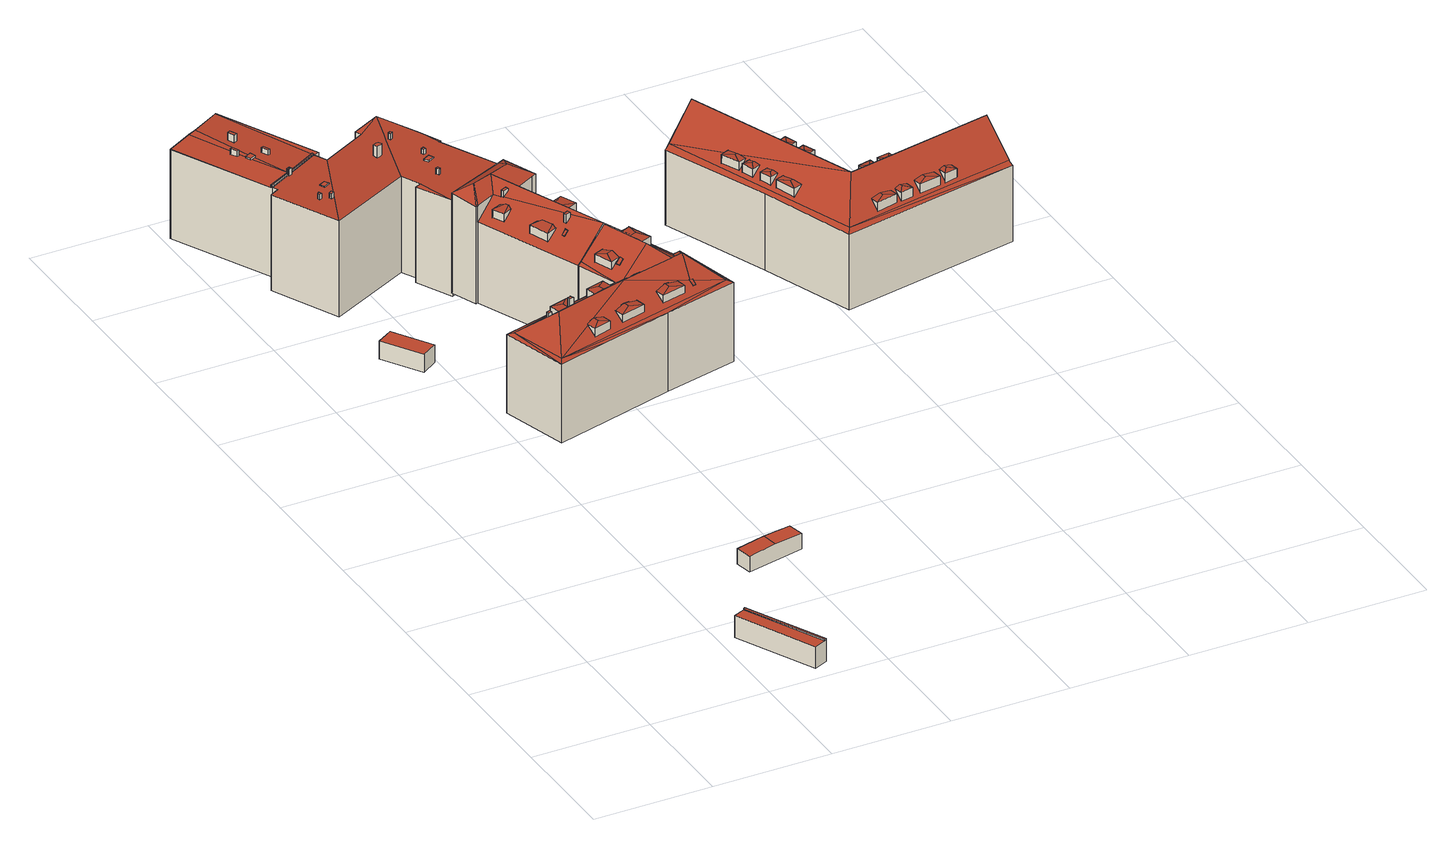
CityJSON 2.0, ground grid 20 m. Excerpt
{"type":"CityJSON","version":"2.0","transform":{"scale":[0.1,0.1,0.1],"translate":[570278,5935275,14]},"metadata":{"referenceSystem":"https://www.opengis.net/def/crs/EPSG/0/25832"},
"CityObjects":{
"building1":{"type":"Building","attributes":{"Grundfläche 2D":"37.932837","Grundhöhe NN":"16.404"},"geometry":[{"type":"Solid","lod":"3","boundaries":[[[[0,1,2,3,4]],[[5,6,7,8]],[[9,10,8,2,1,0]],[[3,2,8,7]],[[7,11,4,3]],[[11,9,0,4]],[[6,5,12,13]],[[11,7,6,13,14]],[[9,11,14,15]],[[5,8,10,9,15,16,17,12]],[[16,15,14,13,12,17]]]],"semantics":{"surfaces":[{"type":"RoofSurface"},{"type":"WallSurface"},{"type":"GroundSurface"}],"values":[[0,0,1,1,1,1,1,1,1,1,2]]}}]},
"building2":{"type":"Building","attributes":{"Grundfläche 2D":"28.542547","Grundhöhe NN":"16.047"},"geometry":[{"type":"Solid","lod":"3","boundaries":[[[[18,19,20,21]],[[22,19,18,23]],[[21,20,24,25]],[[23,18,21,25,26]],[[22,23,26,27]],[[24,20,19,22,27]],[[25,24,27,26]]]],"semantics":{"surfaces":[{"type":"RoofSurface"},{"type":"WallSurface"},{"type":"GroundSurface"}],"values":[[0,0,1,1,1,1,2]]}}]},
"building3":{"type":"Building","attributes":{"Grundfläche 2D":"24.076820","Grundhöhe NN":"16.125"},"geometry":[{"type":"Solid","lod":"3","boundaries":[[[[28,29,30,31]],[[32,33,31,30]],[[33,34,28,31]],[[34,35,29,28]],[[35,32,30,29]],[[35,34,33,32]]]],"semantics":{"surfaces":[{"type":"RoofSurface"},{"type":"WallSurface"},{"type":"GroundSurface"}],"values":[[0,1,1,1,1,2]]}}]},
"building4":{"type":"Building","attributes":{"Grundfläche 2D":"215.357856","Grundhöhe NN":"15.960"},"children":["building4-1","building4-2","building4-3","building4-4","building4-5","building4-6"],"geometry":[{"type":"Solid","lod":"3","boundaries":[[[[36,37,38,39,40,41,42]],[[43,38,39,38,37,36,42,44]],[[45,39,38,43,44,46,47,48]],[[49,47,46]],[[41,40,50,51,52]],[[42,41,53,54]],[[55,46,44,42,54,56]],[[49,46,55,57]],[[41,52,58,53]],[[48,47,49,57,59]],[[40,39,45,48,59,60]],[[50,40,60,61]],[[51,50,61,62]],[[52,51,62,58]],[[55,56,54,53,58,62,61,60,59,57]]]],"semantics":{"surfaces":[{"type":"RoofSurface"},{"type":"WallSurface"},{"type":"GroundSurface"}],"values":[[0,0,0,0,0,1,1,1,1,1,1,1,1,1,2]]}}]},
"building4-1":{"type":"BuildingInstallation","parents":["building4"],"geometry":[{"type":"MultiSurface","lod":"3","boundaries":[[[63,64,65,66]],[[65,64,67,68]],[[69,66,65,68,70]],[[71,63,66,69,72]],[[64,63,71,45,39,67]]],"semantics":{"surfaces":[{"type":"RoofSurface"},{"type":"WallSurface"}],"values":[0,1,1,1,1]}}]},
"building4-2":{"type":"BuildingInstallation","parents":["building4"],"geometry":[{"type":"MultiSurface","lod":"3","boundaries":[[[73,74,75,76]],[[76,75,77,78]],[[73,76,78,79]],[[74,73,79,80]],[[75,74,80,77]]],"semantics":{"surfaces":[{"type":"RoofSurface"},{"type":"WallSurface"}],"values":[0,1,1,1,1]}}]},
"building4-3":{"type":"BuildingInstallation","parents":["building4"],"geometry":[{"type":"MultiSurface","lod":"3","boundaries":[[[81,82,83,84]],[[84,83,85,86]],[[81,84,86,87]],[[82,81,87,88]],[[83,82,88,85]]],"semantics":{"surfaces":[{"type":"RoofSurface"},{"type":"WallSurface"}],"values":[0,1,1,1,1]}}]},
"building4-4":{"type":"BuildingInstallation","parents":["building4"],"geometry":[{"type":"MultiSurface","lod":"3","boundaries":[[[67,89,90,91,68]],[[70,68,69]],[[71,72,69]],[[69,92,93,71]],[[45,71,93,48]],[[40,94,90,89]],[[68,91,90,94,95,38]],[[69,68,38,96]],[[96,47,92,69]],[[47,48,93,92]],[[67,39,40,89]]],"semantics":{"surfaces":[{"type":"RoofSurface"},{"type":"WallSurface"}],"values":[0,0,0,0,1,1,1,1,1,1,1]}}]},
"building4-5":{"type":"BuildingInstallation","parents":["building4"],"geometry":[{"type":"MultiSurface","lod":"3","boundaries":[[[97,98,99,100,101]],[[97,102,36,103,104,99,98]],[[104,105,100,99]],[[43,37,106,101,100,105]],[[106,102,97,101]]],"semantics":{"surfaces":[{"type":"RoofSurface"},{"type":"WallSurface"}],"values":[0,1,1,1,1]}}]},
"building4-6":{"type":"BuildingInstallation","parents":["building4"],"geometry":[{"type":"MultiSurface","lod":"3","boundaries":[[[107,108,109,110]],[[110,109,111,112]],[[107,110,112,113]],[[108,107,113,114]],[[109,108,114,111]]],"semantics":{"surfaces":[{"type":"RoofSurface"},{"type":"WallSurface"}],"values":[0,1,1,1,1]}}]},
"building5":{"type":"Building","attributes":{"Grundfläche 2D":"453.546786","Grundhöhe NN":"14.839"},"children":["building5-1","building5-2","building5-3","building5-4","building5-5","building5-6","building5-7","building5-8","building5-9"],"geometry":[{"type":"Solid","lod":"3","boundaries":[[[[115,116,117,118,119,120,121]],[[117,122,118]],[[123,124,119]],[[120,119,124,125,126]],[[48,127,128,126,125,50,40,39,45]],[[129,115,121]],[[130,131,132,133,134,135,136,137,138]],[[117,116,139,140]],[[117,140,141,136,122]],[[119,118,122,136,135]],[[119,135,142,143,123]],[[124,123,143,144]],[[125,124,144,145]],[[146,40,50,125,145,147]],[[48,45,39,40,146,148]],[[127,48,148,149]],[[128,127,149,150]],[[126,128,150,151]],[[120,126,151,152]],[[121,120,152,153]],[[115,129,154,155]],[[129,121,153,154]],[[116,115,155,139]],[[137,136,141,156]],[[138,137,156,157]],[[130,138,157,158]],[[131,130,158,159]],[[132,131,159,160]],[[161,134,133,132,160,162]],[[135,134,161,142]],[[144,143,142,161,162,160,159,158,157,156,141,140,139,155,154,153,152,151,150,149,148,146,147,145]]]],"semantics":{"surfaces":[{"type":"RoofSurface"},{"type":"WallSurface"},{"type":"GroundSurface"}],"values":[[0,0,0,0,0,0,0,1,1,1,1,1,1,1,1,1,1,1,1,1,1,1,1,1,1,1,1,1,1,1,2]]}}]},
"building5-1":{"type":"BuildingInstallation","parents":["building5"],"geometry":[{"type":"MultiSurface","lod":"3","boundaries":[[[163,164,165,166]],[[166,165,167,168]],[[163,166,168,169]],[[164,163,169,170]],[[165,164,170,167]]],"semantics":{"surfaces":[{"type":"RoofSurface"},{"type":"WallSurface"}],"values":[0,1,1,1,1]}}]},
"building5-2":{"type":"BuildingInstallation","parents":["building5"],"geometry":[{"type":"MultiSurface","lod":"3","boundaries":[[[171,172,173,174,175,176,177]],[[178,179,175,174,173,180]],[[176,175,179,181]],[[181,182,177,176]],[[182,183,171,177]],[[183,184,172,171]],[[184,180,173,172]]],"semantics":{"surfaces":[{"type":"RoofSurface"},{"type":"WallSurface"}],"values":[0,1,1,1,1,1,1]}}]},
"building5-3":{"type":"BuildingInstallation","parents":["building5"],"geometry":[{"type":"MultiSurface","lod":"3","boundaries":[[[63,185,186,64]],[[39,45,63,64]],[[45,187,185,63]],[[186,185,187,188]],[[188,39,64,186]]],"semantics":{"surfaces":[{"type":"RoofSurface"},{"type":"WallSurface"}],"values":[0,1,1,1,1]}}]},
"building5-4":{"type":"BuildingInstallation","parents":["building5"],"geometry":[{"type":"MultiSurface","lod":"3","boundaries":[[[189,190,191,192]],[[192,191,193,194]],[[189,192,194,195]],[[190,189,195,196]],[[191,190,196,193]]],"semantics":{"surfaces":[{"type":"RoofSurface"},{"type":"WallSurface"}],"values":[0,1,1,1,1]}}]},
"building5-5":{"type":"BuildingInstallation","parents":["building5"],"geometry":[{"type":"MultiSurface","lod":"3","boundaries":[[[197,198,199,200]],[[200,199,201,202]],[[197,200,202,203]],[[198,197,203,204]],[[199,198,204,201]]],"semantics":{"surfaces":[{"type":"RoofSurface"},{"type":"WallSurface"}],"values":[0,1,1,1,1]}}]},
"building5-6":{"type":"BuildingInstallation","parents":["building5"],"geometry":[{"type":"MultiSurface","lod":"3","boundaries":[[[205,206,207,208]],[[208,207,209,210]],[[205,208,210,211]],[[206,205,211,212]],[[207,206,212,209]]],"semantics":{"surfaces":[{"type":"RoofSurface"},{"type":"WallSurface"}],"values":[0,1,1,1,1]}}]},
"building5-7":{"type":"BuildingInstallation","parents":["building5"],"geometry":[{"type":"MultiSurface","lod":"3","boundaries":[[[213,214,215,216]],[[216,215,217,218]],[[213,216,218,219]],[[214,213,219,220]],[[215,214,220,217]]],"semantics":{"surfaces":[{"type":"RoofSurface"},{"type":"WallSurface"}],"values":[0,1,1,1,1]}}]},
"building5-8":{"type":"BuildingInstallation","parents":["building5"],"geometry":[{"type":"MultiSurface","lod":"3","boundaries":[[[221,222,223,224]],[[224,223,225,226]],[[221,224,226,227]],[[222,221,227,228]],[[223,222,228,225]]],"semantics":{"surfaces":[{"type":"RoofSurface"},{"type":"WallSurface"}],"values":[0,1,1,1,1]}}]},
"building5-9":{"type":"BuildingInstallation","parents":["building5"],"geometry":[{"type":"MultiSurface","lod":"3","boundaries":[[[229,230,231,232]],[[233,234,232,231]],[[234,235,229,232]],[[230,229,235,236]],[[231,230,236,233]]],"semantics":{"surfaces":[{"type":"RoofSurface"},{"type":"WallSurface"}],"values":[0,1,1,1,1]}}]},
"building6":{"type":"Building","attributes":{"Grundfläche 2D":"502.855404","Grundhöhe NN":"15.782"},"children":["building6-1","building6-2","building6-3","building6-4","building6-5","building6-6","building6-7","building6-8","building6-9","building6-10","building6-11","building6-12","building6-13","building6-14"],"geometry":[{"type":"Solid","lod":"3","boundaries":[[[[237,238,239,240,241]],[[239,238,242]],[[243,242,238,237,244]],[[245,246,247]],[[245,248,249,250],[251,243,244,237,241,252,253]],[[245,250,246]],[[254,249,248,255,256]],[[257,258,256,255]],[[259,254,256]],[[260,261,259]],[[261,254,259]],[[262,261,260]],[[263,264,262]],[[264,261,262]],[[265,264,263]],[[266,267,265]],[[265,267,264]],[[268,269,266]],[[266,269,267]],[[246,250,269,268]],[[249,254,270]],[[270,250,249]],[[270,271,272,273]],[[273,272,274,267]],[[273,269,250,270]],[[275,271,270,254,276]],[[267,269,273]],[[277,278,271,279,264]],[[280,281,282,283,261,279,271]],[[272,271,278,277,264,267,274]],[[282,281,280,271,275,276,254,261,283]],[[279,261,264]],[[241,240,239,253,252]],[[243,251,242]],[[239,242,251,253]],[[284,285,258,257,255,248,245,247,286,287]],[[256,258,285,288]],[[259,256,288,289]],[[260,259,289,290]],[[262,260,290,291]],[[292,265,263,262,291,293]],[[266,265,292,294]],[[268,266,294,295]],[[246,268,295,296]],[[247,246,296,286]],[[284,287,286,296,295,294,292,293,291,290,289,288,285]]]],"semantics":{"surfaces":[{"type":"RoofSurface"},{"type":"WallSurface"},{"type":"GroundSurface"}],"values":[[0,0,0,0,0,0,0,0,0,0,0,0,0,0,0,0,0,0,0,0,0,0,0,0,0,0,0,0,0,0,0,0,1,1,1,1,1,1,1,1,1,1,1,1,1,2]]}}]},
"building6-1":{"type":"BuildingInstallation","parents":["building6"],"geometry":[{"type":"MultiSurface","lod":"3","boundaries":[[[297,298,299,300]],[[300,299,301,302]],[[297,300,302,303]],[[298,297,303,304]],[[299,298,304,301]]],"semantics":{"surfaces":[{"type":"RoofSurface"},{"type":"WallSurface"}],"values":[0,1,1,1,1]}}]},
"building6-2":{"type":"BuildingInstallation","parents":["building6"],"geometry":[{"type":"MultiSurface","lod":"3","boundaries":[[[305,306,307,308,309,310,311]],[[311,310,312]],[[312,310,309,313,314]],[[315,307,306,305,311,316]],[[312,314,317]],[[317,316,311,312]]],"semantics":{"surfaces":[{"type":"RoofSurface"},{"type":"WallSurface"}],"values":[0,0,0,1,1,1]}}]},
"building6-3":{"type":"BuildingInstallation","parents":["building6"],"geometry":[{"type":"MultiSurface","lod":"3","boundaries":[[[318,319,320,321]],[[322,318,321,323]],[[324,323,321,320,325,276]],[[322,323,324,326]],[[327,319,318,322,326,275]],[[320,319,327,325]]],"semantics":{"surfaces":[{"type":"RoofSurface"},{"type":"WallSurface"}],"values":[0,0,1,1,1,1]}}]},
"building6-4":{"type":"BuildingInstallation","parents":["building6"],"geometry":[{"type":"MultiSurface","lod":"3","boundaries":[[[328,329,330,331,332]],[[333,332,331,330,334,335]],[[328,332,333,336]],[[329,328,336,337]],[[330,329,337,334]]],"semantics":{"surfaces":[{"type":"RoofSurface"},{"type":"WallSurface"}],"values":[0,1,1,1,1]}}]},
"building6-5":{"type":"BuildingInstallation","parents":["building6"],"geometry":[{"type":"MultiSurface","lod":"3","boundaries":[[[338,339,340]],[[339,341,280,342,343,340]],[[344,345,346,341,339,338]],[[347,348,338,340]],[[345,344,338,348,281]],[[340,343,347]]],"semantics":{"surfaces":[{"type":"RoofSurface"},{"type":"WallSurface"}],"values":[0,0,0,1,1,1]}}]},
"building6-6":{"type":"BuildingInstallation","parents":["building6"],"geometry":[{"type":"MultiSurface","lod":"3","boundaries":[[[349,350,351,352]],[[352,351,353,354]],[[349,352,354,355]],[[350,349,355,356]],[[351,350,356,353]]],"semantics":{"surfaces":[{"type":"RoofSurface"},{"type":"WallSurface"}],"values":[0,1,1,1,1]}}]},
"building6-7":{"type":"BuildingInstallation","parents":["building6"],"geometry":[{"type":"MultiSurface","lod":"3","boundaries":[[[357,358,359,360,361]],[[357,362,358]],[[362,357,361,363,274,364]],[[364,272,358,362]],[[359,358,272,365]],[[365,366,360,359]],[[366,363,361,360]]],"semantics":{"surfaces":[{"type":"RoofSurface"},{"type":"WallSurface"}],"values":[0,0,1,1,1,1,1]}}]},
"building6-8":{"type":"BuildingInstallation","parents":["building6"],"geometry":[{"type":"MultiSurface","lod":"3","boundaries":[[[367,368,369,370]],[[371,372,368,367,373,374]],[[375,370,369,368,372,376,377]],[[378,379,367,370]],[[373,367,379]],[[376,372,371]],[[377,378,370,375]]],"semantics":{"surfaces":[{"type":"RoofSurface"},{"type":"WallSurface"}],"values":[0,0,0,1,1,1,1]}}]},
"building6-9":{"type":"BuildingInstallation","parents":["building6"],"geometry":[{"type":"MultiSurface","lod":"3","boundaries":[[[380,381,382,383]],[[380,383,384]],[[382,381,385,386]],[[387,384,383,382,386,282]],[[380,384,387,283]],[[381,380,283,385]]],"semantics":{"surfaces":[{"type":"RoofSurface"},{"type":"WallSurface"}],"values":[0,0,1,1,1,1]}}]},
"building6-10":{"type":"BuildingInstallation","parents":["building6"],"geometry":[{"type":"MultiSurface","lod":"3","boundaries":[[[388,389,390]],[[389,391,392,393,394,390]],[[395,391,389,388,396,397]],[[398,399,388,390]],[[396,388,399]],[[392,391,395]],[[390,394,398]]],"semantics":{"surfaces":[{"type":"RoofSurface"},{"type":"WallSurface"}],"values":[0,0,0,1,1,1,1]}}]},
"building6-11":{"type":"BuildingInstallation","parents":["building6"],"geometry":[{"type":"MultiSurface","lod":"3","boundaries":[[[400,401,402]],[[401,403,404,405,406,402]],[[407,403,401,400,408,409,410]],[[411,412,400,402]],[[408,400,412]],[[404,403,407]],[[402,406,411]]],"semantics":{"surfaces":[{"type":"RoofSurface"},{"type":"WallSurface"}],"values":[0,0,0,1,1,1,1]}}]},
"building6-12":{"type":"BuildingInstallation","parents":["building6"],"geometry":[{"type":"MultiSurface","lod":"3","boundaries":[[[413,414,415,416]],[[414,413,417,418]],[[416,415,419,420]],[[413,416,420,417]],[[415,414,418,419]]],"semantics":{"surfaces":[{"type":"RoofSurface"},{"type":"WallSurface"}],"values":[0,1,1,1,1]}}]},
"building6-13":{"type":"BuildingInstallation","parents":["building6"],"geometry":[{"type":"MultiSurface","lod":"3","boundaries":[[[421,422,423,424,425,426]],[[424,423,427]],[[423,422,428,429,430,431,427]],[[425,424,432]],[[429,428,422,421,278]],[[430,277,433,427,431]],[[433,432,424,427]]],"semantics":{"surfaces":[{"type":"RoofSurface"},{"type":"WallSurface"}],"values":[0,0,0,1,1,1,1]}}]},
"building6-14":{"type":"BuildingInstallation","parents":["building6"],"geometry":[{"type":"MultiSurface","lod":"3","boundaries":[[[434,435,436,437,438,439,440]],[[441,434,440,439,442,443]],[[444,436,435,434,441,445]],[[438,437,446,447]],[[439,438,447,442]],[[446,437,436,444]]],"semantics":{"surfaces":[{"type":"RoofSurface"},{"type":"WallSurface"}],"values":[0,1,1,1,1,1]}}]},
"building7":{"type":"Building","attributes":{"Grundfläche 2D":"294.553369","Grundhöhe NN":"15.449"},"children":["building7-1","building7-2","building7-3","building7-4","building7-5","building7-6"],"geometry":[{"type":"Solid","lod":"3","boundaries":[[[[448,449,450]],[[450,449,451]],[[448,452,453,454,449]],[[455,454,453]],[[455,456,454]],[[457,458,258,459,460,461,462,463]],[[464,461,247,465,466]],[[461,464,457,463,462]],[[449,464,466,467,451]],[[457,464,454,456]],[[449,454,464]],[[465,467,466]],[[457,456,458]],[[453,452,448,450,468,469]],[[455,453,469,470]],[[458,456,455,470,471]],[[258,458,471,472]],[[473,474,247,461,460,459,258,472,475]],[[465,247,474,476]],[[467,465,476,477,451]],[[450,451,477,468]],[[468,477,476,474,473,475,472,471,470,469]]]],"semantics":{"surfaces":[{"type":"RoofSurface"},{"type":"WallSurface"},{"type":"GroundSurface"}],"values":[[0,0,0,0,0,0,0,0,0,0,0,1,1,1,1,1,1,1,1,1,1,2]]}}]},
"building7-1":{"type":"BuildingInstallation","parents":["building7"],"geometry":[{"type":"MultiSurface","lod":"3","boundaries":[[[478,479,480,481]],[[478,481,463,482]],[[483,479,478,482,462]],[[480,479,483,484]],[[481,480,484,463]]],"semantics":{"surfaces":[{"type":"RoofSurface"},{"type":"WallSurface"}],"values":[0,1,1,1,1]}}]},
"building7-2":{"type":"BuildingInstallation","parents":["building7"],"geometry":[{"type":"MultiSurface","lod":"3","boundaries":[[[485,486,487]],[[488,487,486,489]],[[489,490,488]],[[491,485,487]],[[492,488,490]],[[492,491,487,488]]],"semantics":{"surfaces":[{"type":"RoofSurface"},{"type":"WallSurface"}],"values":[0,0,0,1,1,1]}}]},
"building7-3":{"type":"BuildingInstallation","parents":["building7"],"geometry":[{"type":"MultiSurface","lod":"3","boundaries":[[[493,494,495,496]],[[496,495,497,498]],[[493,496,498,499]],[[494,493,499,500]],[[495,494,500,497]]],"semantics":{"surfaces":[{"type":"RoofSurface"},{"type":"WallSurface"}],"values":[0,1,1,1,1]}}]},
"building7-4":{"type":"BuildingInstallation","parents":["building7"],"geometry":[{"type":"MultiSurface","lod":"3","boundaries":[[[501,502,503]],[[504,501,503,505]],[[504,505,506]],[[502,501,507,508]],[[504,506,509,510]],[[510,507,501,504]]],"semantics":{"surfaces":[{"type":"RoofSurface"},{"type":"WallSurface"}],"values":[0,0,0,1,1,1]}}]},
"building7-5":{"type":"BuildingInstallation","parents":["building7"],"geometry":[{"type":"MultiSurface","lod":"3","boundaries":[[[511,512,513]],[[514,515,512,511]],[[515,514,516]],[[513,512,517,511]],[[511,513,511,518]],[[514,511,518,519]],[[516,514,519,520]],[[515,516,520,521]],[[512,515,521,517]]],"semantics":{"surfaces":[{"type":"RoofSurface"},{"type":"WallSurface"}],"values":[0,0,0,1,1,1,1,1,1]}}]},
"building7-6":{"type":"BuildingInstallation","parents":["building7"],"geometry":[{"type":"MultiSurface","lod":"3","boundaries":[[[522,523,524]],[[525,524,523,526]],[[525,526,527,528]],[[524,529,522]],[[528,530,525]],[[524,525,530,529]]],"semantics":{"surfaces":[{"type":"RoofSurface"},{"type":"WallSurface"}],"values":[0,0,0,1,1,1]}}]},
"building8":{"type":"Building","attributes":{"Grundfläche 2D":"695.265491","Grundhöhe NN":"16.229"},"children":["building8-1","building8-2","building8-3","building8-4","building8-5","building8-6","building8-7","building8-8","building8-9","building8-10","building8-11","building8-12","building8-13"],"geometry":[{"type":"Solid","lod":"3","boundaries":[[[[531,532,533,534]],[[534,533,535]],[[532,536,537,533]],[[538,539,540,541,542,537,536]],[[543,544,545,542]],[[537,542,545,546,547,548]],[[549,550,537,548,551]],[[533,551,552,553,554,535]],[[550,549,551,533,537]],[[540,539,538,536,543,542,541]],[[555,556,544,543,536,532,531,534,557,558]],[[545,544,556,559]],[[546,545,559,560]],[[561,553,552,551,548,547,546,560,562]],[[554,553,561,563]],[[535,554,563,564]],[[534,535,564,557]],[[558,557,564,563,561,562,560,559,556,555]]]],"semantics":{"surfaces":[{"type":"RoofSurface"},{"type":"WallSurface"},{"type":"GroundSurface"}],"values":[[0,0,0,0,0,0,0,0,0,0,1,1,1,1,1,1,1,2]]}}]},
"building8-1":{"type":"BuildingInstallation","parents":["building8"],"geometry":[{"type":"MultiSurface","lod":"3","boundaries":[[[565,566,567,568,569]],[[569,568,570]],[[571,572,573,574,570,568,567]],[[569,575,565]],[[571,572,571,567,566,567]],[[570,574,576]],[[576,575,569,570]]],"semantics":{"surfaces":[{"type":"RoofSurface"},{"type":"WallSurface"}],"values":[0,0,0,1,1,1,1]}}]},
"building8-2":{"type":"BuildingInstallation","parents":["building8"],"geometry":[{"type":"MultiSurface","lod":"3","boundaries":[[[577,578,579]],[[578,580,581,579]],[[578,577,582,580]],[[577,579,583,584]],[[577,584,582]],[[581,583,579]]],"semantics":{"surfaces":[{"type":"RoofSurface"},{"type":"WallSurface"}],"values":[0,0,0,1,1,1]}}]},
"building8-3":{"type":"BuildingInstallation","parents":["building8"],"geometry":[{"type":"MultiSurface","lod":"3","boundaries":[[[585,586,587]],[[586,588,589,590,587]],[[588,586,585,591,592]],[[585,587,593,594]],[[585,594,591]],[[590,593,587]]],"semantics":{"surfaces":[{"type":"RoofSurface"},{"type":"WallSurface"}],"values":[0,0,0,1,1,1]}}]},
"building8-4":{"type":"BuildingInstallation","parents":["building8"],"geometry":[{"type":"MultiSurface","lod":"3","boundaries":[[[595,596,597]],[[596,595,598,599]],[[600,597,596,599]],[[601,602,595,597]],[[598,595,602,539]],[[597,600,538,601]]],"semantics":{"surfaces":[{"type":"RoofSurface"},{"type":"WallSurface"}],"values":[0,0,0,1,1,1]}}]},
"building8-5":{"type":"BuildingInstallation","parents":["building8"],"geometry":[{"type":"MultiSurface","lod":"3","boundaries":[[[603,604,605]],[[606,603,605,607]],[[605,604,603,608]],[[607,605,608,609]],[[606,607,609,610]],[[603,604,603,606,610,611]]],"semantics":{"surfaces":[{"type":"RoofSurface"},{"type":"WallSurface"}],"values":[0,0,1,1,1,1]}}]},
"building8-6":{"type":"BuildingInstallation","parents":["building8"],"geometry":[{"type":"MultiSurface","lod":"3","boundaries":[[[612,613,550,614,615,616]],[[616,615,617]],[[617,615,614,618,619]],[[612,616,620]],[[617,619,549,621]],[[621,620,616,617]]],"semantics":{"surfaces":[{"type":"RoofSurface"},{"type":"WallSurface"}],"values":[0,0,0,1,1,1]}}]},
"building8-7":{"type":"BuildingInstallation","parents":["building8"],"geometry":[{"type":"MultiSurface","lod":"3","boundaries":[[[622,623,624,625,626]],[[624,623,627]],[[627,623,622,628,629]],[[630,625,624]],[[627,629,631]],[[631,630,624,627]]],"semantics":{"surfaces":[{"type":"RoofSurface"},{"type":"WallSurface"}],"values":[0,0,0,1,1,1]}}]},
"building8-8":{"type":"BuildingInstallation","parents":["building8"],"geometry":[{"type":"MultiSurface","lod":"3","boundaries":[[[632,633,634,635,636]],[[634,633,637]],[[637,633,632,638,639]],[[634,640,635]],[[639,641,637]],[[634,637,641,640]]],"semantics":{"surfaces":[{"type":"RoofSurface"},{"type":"WallSurface"}],"values":[0,0,0,1,1,1]}}]},
"building8-9":{"type":"BuildingInstallation","parents":["building8"],"geometry":[{"type":"MultiSurface","lod":"3","boundaries":[[[642,643,644,645]],[[643,642,646]],[[646,642,645,647]],[[643,648,644]],[[647,649,646]],[[643,646,649,648]]],"semantics":{"surfaces":[{"type":"RoofSurface"},{"type":"WallSurface"}],"values":[0,0,0,1,1,1]}}]},
"building8-10":{"type":"BuildingInstallation","parents":["building8"],"geometry":[{"type":"MultiSurface","lod":"3","boundaries":[[[650,651,652,653]],[[652,654,655,656,653]],[[654,652,651,657,658]],[[659,541,660,651,650,653]],[[657,651,660]],[[653,656,540,659]]],"semantics":{"surfaces":[{"type":"RoofSurface"},{"type":"WallSurface"}],"values":[0,0,0,1,1,1]}}]},
"building8-11":{"type":"BuildingInstallation","parents":["building8"],"geometry":[{"type":"MultiSurface","lod":"3","boundaries":[[[661,662,663,664]],[[662,661,665]],[[665,661,664,666]],[[662,667,663]],[[666,668,665]],[[662,665,668,667]]],"semantics":{"surfaces":[{"type":"RoofSurface"},{"type":"WallSurface"}],"values":[0,0,0,1,1,1]}}]},
"building8-12":{"type":"BuildingInstallation","parents":["building8"],"geometry":[{"type":"MultiSurface","lod":"3","boundaries":[[[669,670,671,672,673]],[[671,670,674]],[[674,670,669,675,676]],[[671,677,672]],[[676,678,674]],[[671,674,678,677]]],"semantics":{"surfaces":[{"type":"RoofSurface"},{"type":"WallSurface"}],"values":[0,0,0,1,1,1]}}]},
"building8-13":{"type":"BuildingInstallation","parents":["building8"],"geometry":[{"type":"MultiSurface","lod":"3","boundaries":[[[679,680,681]],[[680,682,683,681]],[[680,679,684,682]],[[679,681,685,686]],[[679,686,684]],[[683,685,681]]],"semantics":{"surfaces":[{"type":"RoofSurface"},{"type":"WallSurface"}],"values":[0,0,0,1,1,1]}}]}
},
"vertices":[
[237,147,64],[235,146,64],[234,145,64],[300,11,64],[303,13,64],[215,137,62],[280,2,62],[300,11,62],[234,145,62],[237,147,62],[235,146,62],[303,13,62],[215,137,24],[280,2,24],[303,13,24],[237,147,24],[235,146,24],[234,145,24],
[373,308,49],[368,335,49],[318,325,47],[324,297,47],[417,346,47],[423,318,47],[318,325,20],[324,297,20],[423,318,20],[417,346,20],
[159,1022,52],[186,1039,52],[145,1104,52],[118,1087,52],[145,1104,21],[118,1087,21],[159,1022,21],[186,1039,21],
[98,1462,178],[102,1453,178],[126,1390,178],[127,1388,178],[180,1414,181],[105,1586,181],[60,1563,178],[96,1450,178],[45,1556,178],[122,1386,178],[4,1535,176],[85,1370,176],[86,1368,176],[3,1535,176],[181,1413,181],[190,1417,181],[106,1586,181],[105,1586,20],[60,1563,20],[4,1535,20],[45,1556,20],[3,1535,20],[106,1586,20],[86,1368,20],[180,1414,20],[181,1413,20],[190,1417,20],
[122,1386,189],[127,1388,189],[126,1390,189],[121,1388,189],[127,1388,181],[126,1390,181],[121,1388,181],[122,1388,181],[122,1386,181],[121,1387,181],
[80,1467,188],[83,1468,188],[78,1480,188],[74,1478,188],[78,1480,178],[74,1478,178],[80,1467,178],[83,1468,178],
[93,1502,192],[99,1505,192],[93,1517,192],[88,1514,192],[93,1517,179],[88,1514,179],[93,1502,179],[99,1505,179],
[180,1414,183],[179,1417,183],[178,1416,183],[85,1370,180],[86,1368,180],[179,1417,181],[178,1416,181],[121,1388,178],
[99,1463,181],[98,1462,181],[89,1458,181],[93,1449,181],[103,1454,181],[99,1463,178],[92,1459,178],[89,1458,178],[93,1449,178],[103,1454,178],
[122,1448,188],[125,1449,188],[120,1461,188],[116,1459,188],[120,1461,179],[116,1459,179],[122,1448,179],[125,1449,179],
[307,1212,175],[411,1263,181],[362,1361,181],[349,1397,181],[314,1468,181],[271,1308,175],[287,1276,175],[366,1362,181],[265,1443,181],[270,1433,181],[191,1392,181],[131,1239,175],[91,1359,176],[76,1352,175],[277,1272,175],[357,1402,149],[341,1436,149],[338,1435,149],[321,1471,149],[320,1471,149],[314,1468,149],[366,1362,149],[372,1365,149],[355,1400,149],[411,1263,8],[362,1361,8],[366,1362,8],[314,1468,8],[265,1443,8],[270,1433,8],[191,1392,8],[180,1414,8],[181,1413,8],[86,1368,8],[91,1359,8],[76,1352,8],[131,1239,8],[271,1308,8],[287,1276,8],[277,1272,8],[307,1212,8],[372,1365,8],[355,1400,8],[357,1402,8],[341,1436,8],[338,1435,8],[320,1471,8],[321,1471,8],
[149,1297,186],[153,1299,187],[151,1303,187],[147,1301,186],[151,1303,178],[147,1301,177],[149,1297,177],[153,1299,177],
[266,1377,198],[259,1374,198],[262,1367,198],[270,1370,198],[272,1371,198],[269,1377,198],[267,1376,198],[270,1370,178],[272,1371,178],[262,1367,178],[269,1377,178],[267,1376,178],[266,1377,179],[259,1374,179],
[123,1383,189],[128,1385,189],[123,1383,178],[128,1385,178],
[154,1329,180],[164,1334,180],[160,1342,180],[150,1337,180],[160,1342,179],[150,1337,178],[154,1329,178],[164,1334,179],
[327,1342,188],[331,1343,188],[329,1348,188],[325,1346,188],[329,1348,179],[325,1346,179],[327,1342,179],[331,1343,179],
[322,1283,187],[325,1285,187],[323,1290,187],[319,1288,187],[323,1290,177],[319,1288,177],[322,1283,177],[325,1285,177],
[303,1401,190],[307,1404,190],[305,1408,190],[301,1406,190],[305,1408,179],[301,1406,179],[303,1401,179],[307,1404,179],
[132,1303,186],[136,1305,186],[134,1310,186],[131,1308,186],[134,1310,177],[131,1308,177],[132,1303,177],[136,1305,177],
[324,1321,181],[335,1326,181],[331,1334,181],[320,1328,181],[331,1334,179],[320,1328,178],[324,1321,178],[335,1326,179],
[489,991,181],[501,996,181],[502,1020,178],[501,1019,178],[485,1013,178],[518,980,178],[500,973,178],[495,982,180],[503,1031,159],[542,954,155],[511,1033,155],[456,1012,200],[486,934,200],[537,942,159],[518,980,162],[501,1019,164],[502,1020,163],[437,916,159],[408,993,159],[428,923,155],[406,992,157],[402,991,155],[333,899,155],[216,867,155],[225,860,159],[249,753,155],[334,777,155],[254,763,159],[457,810,155],[583,840,155],[574,846,159],[554,957,155],[549,944,159],[500,880,200],[408,858,200],[515,850,174],[521,885,200],[520,850,172],[426,894,175],[430,902,169],[319,803,176],[329,810,179],[281,823,200],[318,859,180],[297,859,175],[280,860,172],[273,860,170],[406,992,18],[402,991,18],[511,1033,18],[408,993,18],[428,923,18],[333,899,18],[216,867,18],[249,753,18],[457,810,18],[334,777,18],[583,840,18],[554,957,18],[542,954,18],
[451,904,173],[444,903,172],[446,893,180],[454,894,181],[446,893,179],[454,894,180],[451,904,172],[444,903,171],
[443,948,178],[449,950,178],[450,951,178],[449,955,179],[447,968,181],[436,964,181],[433,944,178],[421,975,178],[441,978,179],[438,982,178],[443,948,173],[433,944,164],[421,975,163],
[426,894,176],[426,892,177],[432,894,177],[430,902,170],[424,902,169],[429,903,169],[429,903,168],[432,894,176],[424,902,168],[426,892,176],
[311,846,201],[318,847,201],[316,853,201],[316,852,201],[310,851,201],[310,851,184],[316,853,185],[316,852,185],[311,846,189],[318,847,189],
[293,874,178],[312,868,180],[325,883,178],[315,858,180],[320,860,179],[330,865,178],[297,859,178],[298,856,178],[305,857,179],[325,883,163],[293,874,163],
[275,835,195],[274,840,195],[268,838,195],[269,833,195],[268,838,185],[269,833,190],[275,835,190],[274,840,185],
[520,850,173],[515,850,175],[514,850,175],[516,842,168],[521,843,168],[520,851,174],[521,843,167],[520,851,173],[514,850,174],[516,842,167],
[364,893,178],[382,888,180],[394,900,178],[396,902,178],[375,876,179],[385,878,180],[368,875,178],[370,875,178],[400,887,178],[394,881,179],[401,884,178],[396,902,162],[364,893,162],
[273,860,171],[276,850,179],[283,852,179],[280,860,173],[280,862,171],[276,850,178],[283,852,178],[280,862,170],
[419,814,178],[395,817,181],[377,802,178],[393,827,181],[385,825,180],[376,821,178],[373,819,178],[401,829,180],[415,830,178],[411,830,178],[377,802,165],[419,814,165],
[498,834,178],[474,838,181],[456,823,178],[472,848,181],[467,847,180],[456,842,179],[452,840,178],[479,850,180],[494,851,178],[490,850,178],[487,850,179],[456,823,165],[498,834,165],
[398,895,169],[401,887,176],[406,889,176],[404,896,169],[398,895,168],[401,887,175],[406,889,175],[404,896,168],
[342,813,179],[333,811,181],[335,801,181],[353,796,178],[349,813,178],[346,813,178],[323,787,178],[329,810,180],[323,808,179],[318,805,178],[319,803,178],[353,796,164],[323,787,164],
[441,945,172],[442,943,172],[444,939,172],[452,943,178],[450,949,179],[449,949,178],[443,946,173],[441,945,171],[449,949,177],[443,946,172],[444,939,171],[442,943,171],[452,943,177],[450,949,178],
[411,1263,183],[407,1228,202],[422,1268,183],[447,1212,181],[307,1212,189],[306,1212,189],[337,1201,202],[324,1168,183],[327,1169,183],[361,1185,185],[327,1169,155],[406,992,158],[408,993,160],[456,1012,202],[370,1168,187],[368,1172,186],[372,1213,202],[438,1208,154],[410,1195,179],[438,1208,181],[422,1268,14],[306,1212,14],[324,1168,14],[327,1169,14],[402,991,14],[408,993,14],[511,1033,14],[406,992,14],[438,1208,14],[447,1212,14],
[370,1168,198],[379,1171,198],[377,1176,198],[368,1172,198],[370,1168,186],[379,1171,194],[377,1176,194],
[435,1135,179],[434,1126,182],[452,1142,179],[464,1115,179],[439,1115,182],[447,1107,179],[452,1142,164],[464,1115,164],
[417,1058,203],[425,1061,203],[423,1066,203],[415,1063,203],[423,1066,194],[415,1063,187],[417,1058,187],[425,1061,194],
[386,1058,179],[404,1065,179],[404,1075,182],[373,1091,179],[397,1092,182],[390,1097,179],[386,1058,164],[392,1060,169],[383,1095,173],[373,1091,164],
[412,1052,182],[414,1047,182],[412,1052,183],[405,1049,176],[407,1044,176],[406,1044,176],[414,1047,181],[412,1052,181],[405,1049,175],[406,1044,175],[407,1044,175],
[370,1144,179],[371,1153,182],[354,1137,179],[345,1157,179],[369,1157,182],[367,1158,182],[362,1164,179],[354,1137,164],[345,1157,164],
[1104,948,158],[1104,950,160],[805,891,160],[1106,942,154],[800,883,154],[1094,1002,213],[840,953,213],[943,1010,178],[921,1011,172],[907,1011,169],[885,1012,164],[873,1013,161],[1085,1051,161],[1082,1063,150],[877,1022,154],[782,1270,154],[776,1267,160],[727,1247,213],[730,1140,176],[743,1118,181],[678,1227,160],[672,1224,154],[671,1224,153],[742,1042,155],[1085,1051,22],[1082,1063,22],[1106,942,22],[1104,948,22],[877,1022,22],[782,1270,22],[671,1224,22],[672,1224,22],[742,1042,22],[800,883,22],
[1006,951,180],[996,952,182],[994,951,182],[995,944,182],[1009,936,180],[987,931,180],[993,951,182],[992,951,182],[986,948,180],[984,947,180],[1009,936,164],[987,931,164],
[769,999,180],[773,1020,181],[757,1034,180],[780,1022,181],[771,1039,180],[784,1004,180],[757,1034,165],[769,999,164],
[740,1077,180],[747,1091,181],[733,1097,180],[753,1093,181],[750,1098,180],[748,1102,180],[755,1082,180],[754,1086,180],[733,1097,165],[740,1077,164],
[919,1019,180],[932,1011,181],[940,1023,180],[922,1003,180],[933,1004,181],[943,1008,180],[940,1023,163],[919,1019,163],
[966,1011,181],[966,1011,182],[972,1012,181],[965,1018,174],[970,1019,174],[972,1012,180],[970,1019,173],[965,1018,173],[966,1011,180],
[745,1108,180],[744,1114,180],[741,1125,181],[735,1123,181],[731,1103,180],[718,1135,180],[736,1135,180],[733,1141,180],[731,1103,165],[718,1135,164],
[824,1084,181],[831,1086,181],[838,1101,180],[821,1095,180],[822,1093,180],[846,1081,180],[828,1076,180],[829,1074,180],[838,1101,162],[846,1081,162],
[911,936,182],[913,928,182],[926,919,180],[923,935,180],[919,935,180],[904,915,180],[903,932,180],[901,931,180],[926,919,164],[904,915,164],
[956,935,182],[977,929,180],[974,945,180],[954,944,182],[940,922,180],[937,938,180],[977,929,164],[940,922,164],
[885,1012,180],[884,1012,180],[897,1005,181],[906,1017,180],[899,997,181],[905,999,180],[909,1001,180],[887,997,180],[892,997,180],[906,1017,163],[884,1012,164],
[819,1120,181],[825,1135,180],[808,1128,180],[811,1117,181],[833,1114,180],[816,1108,180],[825,1135,162],[833,1114,162],
[874,928,182],[876,919,182],[896,914,180],[893,929,180],[888,929,180],[860,906,180],[861,924,180],[857,922,180],[896,914,164],[860,906,164],
[753,1044,180],[759,1057,181],[746,1064,180],[766,1059,181],[760,1069,180],[768,1049,180],[746,1064,165],[753,1044,164]
]}
